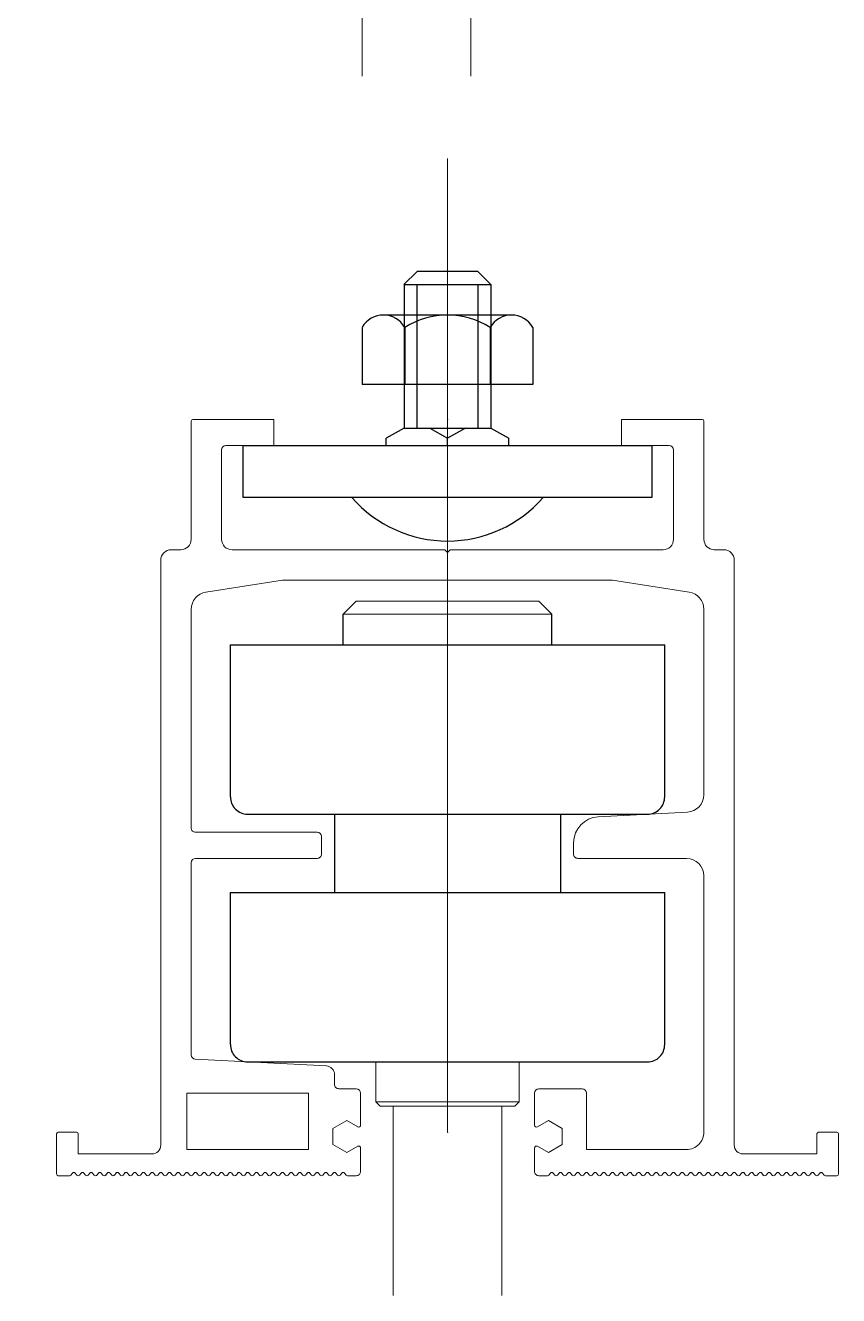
# Model space of a CAD drawing. Header units: inches. Extents: x 107967 to 757940, y -1505 to 368711.
# Drawn here: x 138654 to 139590, y 166491 to 167952 of the extents above; entities that cross this region are included whole.
import ezdxf

# ---------------------------------------------------------------- set-up
doc = ezdxf.new("R2010")
doc.units = ezdxf.units.IN
doc.header["$MEASUREMENT"] = 0

# ---------------------------------------------------------------- blocks, each defined once
blk = doc.blocks.new('P_RAIL_TYPE_SIDE_VIEW_66S')
at = {"color": 1, "linetype": 'ByBlock', "lineweight": 15}
blk.add_line((0, -82), (0, 30), dxfattribs=at)
at = {"color": 0, "linetype": 'ByBlock'}
for p, q in [((-5.01, 17.51), (-3.51, 19.01)), ((3.49, 19.01), (-3.51, 19.01)), ((3.49, 19.01), (4.99, 17.51)), ((-5.01, 17.51), (4.99, 17.51)), ((-5, 17.51), (-5, 16)), ((-5, 17.51), (-5, -1)), ((-3.5, -1), (-3.5, 17.51)), ((-3.5, 16), (-3.5, 17.51)), ((3.5, 17.51), (3.5, 16)), ((3.5, 17.51), (3.5, -1)), ((5, 17.51), (5, 16)), ((5, 17.51), (5, -1)), ((7.36, 14), (-7.38, 14)), ((-9.82, 12.58), (-9.82, 6)), ((-4.91, 12.58), (-4.91, 6)), ((4.91, 12.58), (4.91, 6)), ((9.82, 12.58), (9.82, 6)), ((9.82, 6), (-9.82, 6)), ((-5, -1), (-7.05, -2.18)), ((-5, -1), (5, -1)), ((-2.05, -1), (0, -2.18)), ((2.05, -1), (0, -2.18)), ((5, -1), (7.05, -2.18)), ((-7.05, -3), (-7.05, -2.18)), ((0, -3), (0, -2.18)), ((7.05, -3), (7.05, -2.18)), ((-12, -25.92), (-12, -22.42)), ((12, -25.92), (12, -22.42)), ((-13, -45.42), (-13, -54.42)), ((13, -45.42), (13, -54.42))]:
    blk.add_line(p, q, dxfattribs=at)
at = {"color": 0, "linetype": 'ByBlock', "lineweight": 15}
for p, q in [((-19, -18.5), (-27.81, -19.86)), ((-19, -18.5), (19, -18.5)), ((19, -18.5), (27.81, -19.86)), ((-29.5, -21.84), (-29.5, -47)), ((-10.5, -20.92), (-12, -22.42)), ((0, -20.92), (-10.5, -20.92)), ((10.5, -20.92), (0, -20.92)), ((10.5, -20.92), (12, -22.42)), ((29.5, -21.84), (29.5, -43.18)), ((0, -22.42), (-12, -22.42)), ((12, -22.42), (0, -22.42)), ((17.34, -45.72), (27.6, -45.18)), ((-15, -47.5), (-29, -47.5)), ((-14.5, -48), (-14.5, -50)), ((14.5, -48.71), (14.5, -50)), ((-29.5, -51), (-29.5, -73.1)), ((-15, -50.5), (-29, -50.5)), ((15, -50.5), (27.5, -50.5)), ((29.5, -52.5), (29.5, -82)), ((-29.03, -73.59), (-13.94, -74.38)), ((-8.25, -73.92), (-8.25, -78.52)), ((8.25, -73.92), (8.25, -78.52)), ((-13, -76.5), (-13, -75.38)), ((-10.5, -77), (-12.5, -77)), ((10.5, -77), (15.5, -77)), ((-30, -77.5), (-16, -77.5)), ((-30, -84), (-30, -77.5)), ((-16, -77.5), (-16, -84)), ((-10, -77.5), (-10, -81.18)), ((-7.75, -79.02), (-8.25, -78.52)), ((8.25, -78.52), (-8.25, -78.52)), ((7.75, -79.02), (8.25, -78.52)), ((10, -77.5), (10, -81.18)), ((16, -84), (16, -77.5)), ((-7.75, -79.02), (0, -79.02)), ((-6.25, -100.8), (-6.25, -79.02)), ((7.75, -79.02), (0, -79.02)), ((6.25, -100.8), (6.25, -79.02)), ((-11.6, -80.65), (-13.2, -81.58)), ((-13.2, -81.58), (-13.2, -83.43)), ((-10.34, -81.38), (-11.6, -80.65)), ((10.34, -81.38), (11.6, -80.65)), ((11.6, -80.65), (13.2, -81.58)), ((13.2, -81.58), (13.2, -83.43)), ((-16, -84), (-30, -84)), ((-13.2, -83.43), (-11.6, -84.35)), ((-11.6, -84.35), (-10.34, -83.62)), ((-10, -86.5), (-10, -83.82)), ((10, -83.82), (10, -86.5)), ((11.6, -84.35), (10.34, -83.62)), ((13.2, -83.43), (11.6, -84.35)), ((27.5, -84), (16, -84)), ((-43.34, -86.93), (-43.15, -86.7))]:
    blk.add_line(p, q, dxfattribs=at)
at = {"color": 0, "linetype": 'ByBlock', "lineweight": 30}
for p, q in [((-25, -25.92), (-25, -43.42)), ((-25, -25.92), (25, -25.92)), ((25, -43.42), (25, -25.92)), ((-23, -45.42), (23, -45.42)), ((-25, -54.42), (-25, -71.92)), ((-25, -54.42), (25, -54.42)), ((25, -71.92), (25, -54.42)), ((-23, -73.92), (23, -73.92))]:
    blk.add_line(p, q, dxfattribs=at)
at = {"color": 0, "linetype": 'ByBlock', "lineweight": 15}
for points in [[(-33, -83.5), (-33, -16.2, -0.414214), (-31.8, -15), (-30.7, -15, 0.414999), (-29.5, -13.8), (-29.5, -0.2, -0.414214), (-29.3, 0), (-20, 0), (-20, -3), (-25.5, -3, 0.414214), (-26, -3.5), (-26, -13.8, 0.414214), (-24.8, -15), (-0.3, -15), (0, -15.3), (0.3, -15), (24.8, -15, 0.414214), (26, -13.8), (26, -3.5, 0.414214), (25.5, -3), (20, -3), (20, 0), (29.3, 0, -0.414214), (29.5, -0.2), (29.5, -13.8, 0.414999), (30.7, -15), (31.8, -15, -0.414214), (33, -16.2), (33, -83.5)], [(-10.5, -87), (-11.5, -87, -0.226384), (-11.65, -86.93), (-11.84, -86.7, 0.477226), (-12.15, -86.7), (-12.34, -86.93, -0.477226), (-12.65, -86.93), (-12.84, -86.7, 0.477226), (-13.15, -86.7), (-13.34, -86.93, -0.477226), (-13.65, -86.93), (-13.84, -86.7, 0.477226), (-14.15, -86.7), (-14.34, -86.93, -0.477226), (-14.65, -86.93), (-14.84, -86.7, 0.477226), (-15.15, -86.7), (-15.34, -86.93, -0.477226), (-15.65, -86.93), (-15.84, -86.7, 0.477226), (-16.15, -86.7), (-16.34, -86.93, -0.477226), (-16.65, -86.93), (-16.84, -86.7, 0.477226), (-17.15, -86.7), (-17.34, -86.93, -0.477226), (-17.65, -86.93), (-17.84, -86.7, 0.477226), (-18.15, -86.7), (-18.34, -86.93, -0.477226), (-18.65, -86.93), (-18.84, -86.7, 0.477226), (-19.15, -86.7), (-19.34, -86.93, -0.477226), (-19.65, -86.93), (-19.84, -86.7, 0.477226), (-20.15, -86.7), (-20.34, -86.93, -0.477226), (-20.65, -86.93), (-20.84, -86.7, 0.477226), (-21.15, -86.7), (-21.34, -86.93, -0.477226), (-21.65, -86.93), (-21.84, -86.7, 0.477226), (-22.15, -86.7), (-22.34, -86.93, -0.477226), (-22.65, -86.93), (-22.84, -86.7, 0.477226), (-23.15, -86.7), (-23.34, -86.93, -0.477226), (-23.65, -86.93), (-23.84, -86.7, 0.477226), (-24.15, -86.7), (-24.34, -86.93, -0.477226), (-24.65, -86.93), (-24.84, -86.7, 0.477226), (-25.15, -86.7), (-25.34, -86.93, -0.477226), (-25.65, -86.93), (-25.84, -86.7, 0.477226), (-26.15, -86.7), (-26.34, -86.93, -0.477226), (-26.65, -86.93), (-26.84, -86.7, 0.477226), (-27.15, -86.7), (-27.34, -86.93, -0.477226), (-27.65, -86.93), (-27.84, -86.7, 0.477226), (-28.15, -86.7), (-28.34, -86.93, -0.477226), (-28.65, -86.93), (-28.84, -86.7, 0.477226), (-29.15, -86.7), (-29.34, -86.93, -0.477226), (-29.65, -86.93), (-29.84, -86.7, 0.477226), (-30.15, -86.7), (-30.34, -86.93, -0.477226), (-30.65, -86.93), (-30.84, -86.7, 0.477226), (-31.15, -86.7), (-31.34, -86.93, -0.477226), (-31.65, -86.93), (-31.84, -86.7, 0.477226), (-32.15, -86.7), (-32.34, -86.93, -0.477226), (-32.65, -86.93), (-32.84, -86.7, 0.477226), (-33.15, -86.7), (-33.34, -86.93, -0.477226), (-33.65, -86.93), (-33.84, -86.7, 0.477226), (-34.15, -86.7), (-34.34, -86.93, -0.477226), (-34.65, -86.93), (-34.84, -86.7, 0.477226), (-35.15, -86.7), (-35.34, -86.93, -0.477226), (-35.65, -86.93), (-35.84, -86.7, 0.477226), (-36.15, -86.7), (-36.34, -86.93, -0.477226), (-36.65, -86.93), (-36.84, -86.7, 0.477226), (-37.15, -86.7), (-37.34, -86.93, -0.477226), (-37.65, -86.93), (-37.84, -86.7, 0.477226), (-38.15, -86.7), (-38.34, -86.93, -0.477226), (-38.65, -86.93), (-38.84, -86.7, 0.477226), (-39.15, -86.7), (-39.34, -86.93, -0.477226), (-39.65, -86.93), (-39.84, -86.7, 0.477226), (-40.15, -86.7), (-40.34, -86.93, -0.477226), (-40.65, -86.93), (-40.84, -86.7, 0.477226), (-41.15, -86.7), (-41.34, -86.93, -0.477226), (-41.65, -86.93), (-41.84, -86.7, 0.477226), (-42.15, -86.7), (-42.34, -86.93, -0.477226), (-42.65, -86.93), (-42.84, -86.7, 0.477226), (-43.15, -86.7), (-43.34, -86.93, -0.226384), (-43.5, -87), (-44.8, -87, -0.414214), (-45, -86.8), (-45, -82.2, -0.414214), (-44.8, -82), (-42.7, -82, -0.414214), (-42.5, -82.2), (-42.5, -84.5), (-34, -84.5, 0.414214), (-33, -83.5)], [(10.5, -87), (11.5, -87, 0.226384), (11.65, -86.93), (11.84, -86.7, -0.477226), (12.15, -86.7), (12.34, -86.93, 0.477226), (12.65, -86.93), (12.84, -86.7, -0.477226), (13.15, -86.7), (13.34, -86.93, 0.477226), (13.65, -86.93), (13.84, -86.7, -0.477226), (14.15, -86.7), (14.34, -86.93, 0.477226), (14.65, -86.93), (14.84, -86.7, -0.477226), (15.15, -86.7), (15.34, -86.93, 0.477226), (15.65, -86.93), (15.84, -86.7, -0.477226), (16.15, -86.7), (16.34, -86.93, 0.477226), (16.65, -86.93), (16.84, -86.7, -0.477226), (17.15, -86.7), (17.34, -86.93, 0.477226), (17.65, -86.93), (17.84, -86.7, -0.477226), (18.15, -86.7), (18.34, -86.93, 0.477226), (18.65, -86.93), (18.84, -86.7, -0.477226), (19.15, -86.7), (19.34, -86.93, 0.477226), (19.65, -86.93), (19.84, -86.7, -0.477226), (20.15, -86.7), (20.34, -86.93, 0.477226), (20.65, -86.93), (20.84, -86.7, -0.477226), (21.15, -86.7), (21.34, -86.93, 0.477226), (21.65, -86.93), (21.84, -86.7, -0.477226), (22.15, -86.7), (22.34, -86.93, 0.477226), (22.65, -86.93), (22.84, -86.7, -0.477226), (23.15, -86.7), (23.34, -86.93, 0.477226), (23.65, -86.93), (23.84, -86.7, -0.477226), (24.15, -86.7), (24.34, -86.93, 0.477226), (24.65, -86.93), (24.84, -86.7, -0.477226), (25.15, -86.7), (25.34, -86.93, 0.477226), (25.65, -86.93), (25.84, -86.7, -0.477226), (26.15, -86.7), (26.34, -86.93, 0.477226), (26.65, -86.93), (26.84, -86.7, -0.477226), (27.15, -86.7), (27.34, -86.93, 0.477226), (27.65, -86.93), (27.84, -86.7, -0.477226), (28.15, -86.7), (28.34, -86.93, 0.477226), (28.65, -86.93), (28.84, -86.7, -0.477226), (29.15, -86.7), (29.34, -86.93, 0.477226), (29.65, -86.93), (29.84, -86.7, -0.477226), (30.15, -86.7), (30.34, -86.93, 0.477226), (30.65, -86.93), (30.84, -86.7, -0.477226), (31.15, -86.7), (31.34, -86.93, 0.477226), (31.65, -86.93), (31.84, -86.7, -0.477226), (32.15, -86.7), (32.34, -86.93, 0.477226), (32.65, -86.93), (32.84, -86.7, -0.477226), (33.15, -86.7), (33.34, -86.93, 0.477226), (33.65, -86.93), (33.84, -86.7, -0.477226), (34.15, -86.7), (34.34, -86.93, 0.477226), (34.65, -86.93), (34.84, -86.7, -0.477226), (35.15, -86.7), (35.34, -86.93, 0.477226), (35.65, -86.93), (35.84, -86.7, -0.477226), (36.15, -86.7), (36.34, -86.93, 0.477226), (36.65, -86.93), (36.84, -86.7, -0.477226), (37.15, -86.7), (37.34, -86.93, 0.477226), (37.65, -86.93), (37.84, -86.7, -0.477226), (38.15, -86.7), (38.34, -86.93, 0.477226), (38.65, -86.93), (38.84, -86.7, -0.477226), (39.15, -86.7), (39.34, -86.93, 0.477226), (39.65, -86.93), (39.84, -86.7, -0.477226), (40.15, -86.7), (40.34, -86.93, 0.477226), (40.65, -86.93), (40.84, -86.7, -0.477226), (41.15, -86.7), (41.34, -86.93, 0.477226), (41.65, -86.93), (41.84, -86.7, -0.477226), (42.15, -86.7), (42.34, -86.93, 0.477226), (42.65, -86.93), (42.84, -86.7, -0.477226), (43.15, -86.7), (43.34, -86.93, 0.226384), (43.5, -87), (44.8, -87, 0.414214), (45, -86.8), (45, -82.2, 0.414214), (44.8, -82), (42.7, -82, 0.414214), (42.5, -82.2), (42.5, -84.5), (34, -84.5, -0.414214), (33, -83.5)]]:
    blk.add_lwpolyline(points, format="xyb", dxfattribs=at)
at = {"color": 0, "linetype": 'ByBlock'}
blk.add_lwpolyline([(-23.5, -9), (-23.5, -3), (23.5, -3), (23.5, -9)], close=True, dxfattribs=at)
for centre, radius, start, end in [((-7.38, 11.17), 2.83, 29.8172, 149.8269), ((0, 4.79), 9.21, 57.7935, 122.2065), ((7.36, 11.17), 2.83, 29.9951, 150.0048), ((0, 0.6), 14.6, 221.1121, 318.8879)]:
    blk.add_arc(centre, radius, start, end, dxfattribs=at)
at = {"color": 0, "linetype": 'ByBlock', "lineweight": 15}
for centre, radius, start, end in [((-27.5, -21.84), 2, 98.8, 180), ((27.5, -21.84), 2, 0, 81.2), ((27.5, -43.18), 2, 273, 0), ((17.5, -48.71), 3, 93, 180), ((-29, -47), 0.5, 180, 270), ((-15, -48), 0.5, 0, 90), ((-29, -51), 0.5, 90, 180), ((-15, -50), 0.5, 270, 0), ((15, -50), 0.5, 180, 270), ((27.5, -52.5), 2, 360, 90), ((-29, -73.1), 0.5, 180, 267), ((-14, -75.38), 1, 0, 87), ((-12.5, -76.5), 0.5, 180, 270), ((-10.5, -77.5), 0.5, 360, 90), ((10.5, -77.5), 0.5, 90, 180), ((15.5, -77.5), 0.5, 0, 90), ((-10.23, -81.18), 0.229, 240, 360), ((10.23, -81.18), 0.229, 180, 300), ((27.5, -82), 2, 270, 360), ((-10.23, -83.82), 0.229, 0, 120), ((10.23, -83.82), 0.229, 60, 180), ((-43, -86.82), 0.2, 38.9767, 141.0233), ((-10.5, -86.5), 0.5, 270, 0), ((10.5, -86.5), 0.5, 180, 270)]:
    blk.add_arc(centre, radius, start, end, dxfattribs=at)
at = {"color": 0, "linetype": 'ByBlock', "lineweight": 30}
for centre, start, end in [((-23, -43.42), 180, 270), ((23, -43.42), 270, 0), ((-23, -71.92), 180, 270), ((23, -71.92), 270, 0)]:
    blk.add_arc(centre, 2, start, end, dxfattribs=at)
at = {"color": 1, "linetype": 'ByBlock', "lineweight": 15}
for p in [(0, 0), (0, -82)]:
    blk.add_point(p, dxfattribs=at)
blk = doc.blocks.new('P_RAIL_TYPE_SIDE_VIEW_66S_TREO_OC')
at = {"color": 1, "linetype": 'ByBlock', "lineweight": 15}
blk.add_line((0, -82), (0, 30), dxfattribs=at)
at = {"color": 0, "linetype": 'ByBlock'}
for p, q in [((-5.01, 15.51), (-3.51, 17.01)), ((3.49, 17.01), (-3.51, 17.01)), ((3.49, 17.01), (4.99, 15.51)), ((-5.01, 15.51), (4.99, 15.51)), ((-5, 15.51), (-5, 14)), ((-5, 15.51), (-5, -1)), ((-3.5, -1), (-3.5, 15.51)), ((-3.5, 14), (-3.5, 15.51)), ((3.5, 15.51), (3.5, 14)), ((3.5, 15.51), (3.5, -1)), ((5, 15.51), (5, 14)), ((5, 15.51), (5, -1)), ((7.36, 12), (-7.38, 12)), ((-9.82, 10.58), (-9.82, 4)), ((-4.91, 10.58), (-4.91, 4)), ((4.91, 10.58), (4.91, 4)), ((9.82, 10.58), (9.82, 4)), ((9.82, 4), (-9.82, 4)), ((-5, -1), (-7.05, -2.18)), ((-5, -1), (5, -1)), ((-2.05, -1), (0, -2.18)), ((2.05, -1), (0, -2.18)), ((5, -1), (7.05, -2.18)), ((-7.05, -3), (-7.05, -2.18)), ((0, -3), (0, -2.18)), ((7.05, -3), (7.05, -2.18)), ((-23.5, -9), (-23.5, -3)), ((-23.5, -3), (23.5, -3)), ((23.5, -3), (23.5, -9)), ((23.5, -9), (-23.5, -9)), ((-12, -25.92), (-12, -22.42)), ((12, -25.92), (12, -22.42)), ((-13, -45.42), (-13, -54.42)), ((13, -45.42), (13, -54.42))]:
    blk.add_line(p, q, dxfattribs=at)
at = {"color": 0, "linetype": 'ByBlock', "lineweight": 15}
for p, q in [((-29.3, 0), (-20, 0)), ((-20, 0), (-20, -3)), ((20, -3), (20, 0)), ((20, 0), (29.3, 0)), ((-29.5, -13.8), (-29.5, -0.2)), ((29.5, -0.2), (29.5, -13.8)), ((-26, -3.5), (-26, -13.8)), ((-20, -3), (-25.5, -3)), ((25.5, -3), (20, -3)), ((26, -13.8), (26, -3.5)), ((-31.8, -15), (-30.7, -15)), ((-24.8, -15), (-0.3, -15)), ((-0.3, -15), (0, -15.3)), ((0, -15.3), (0.3, -15)), ((0.3, -15), (24.8, -15)), ((30.7, -15), (31.8, -15)), ((-33, -83.5), (-33, -16.2)), ((33, -16.2), (33, -83.5)), ((-19, -18.5), (-27.81, -19.86)), ((-19, -18.5), (19, -18.5)), ((19, -18.5), (27.81, -19.86)), ((-29.5, -21.84), (-29.5, -47)), ((-10.5, -20.92), (-12, -22.42)), ((0, -20.92), (-10.5, -20.92)), ((10.5, -20.92), (0, -20.92)), ((10.5, -20.92), (12, -22.42)), ((29.5, -21.84), (29.5, -43.18)), ((0, -22.42), (-12, -22.42)), ((12, -22.42), (0, -22.42)), ((17.34, -45.72), (27.6, -45.18)), ((-15, -47.5), (-29, -47.5)), ((-14.5, -48), (-14.5, -50)), ((14.5, -48.71), (14.5, -50)), ((-29.5, -51), (-29.5, -73.1)), ((-15, -50.5), (-29, -50.5)), ((15, -50.5), (27.5, -50.5)), ((29.5, -52.5), (29.5, -82)), ((-29.03, -73.59), (-13.94, -74.38)), ((-8.25, -73.92), (-8.25, -78.52)), ((8.25, -73.92), (8.25, -78.52)), ((-13, -76.5), (-13, -75.38)), ((-10.5, -77), (-12.5, -77)), ((10.5, -77), (15.5, -77)), ((-30, -77.5), (-16, -77.5)), ((-30, -84), (-30, -77.5)), ((-16, -77.5), (-16, -84)), ((-10, -77.5), (-10, -81.18)), ((-7.75, -79.02), (-8.25, -78.52)), ((8.25, -78.52), (-8.25, -78.52)), ((7.75, -79.02), (8.25, -78.52)), ((10, -77.5), (10, -81.18)), ((16, -84), (16, -77.5)), ((-7.75, -79.02), (0, -79.02)), ((-6.25, -100.8), (-6.25, -79.02)), ((7.75, -79.02), (0, -79.02)), ((6.25, -100.8), (6.25, -79.02)), ((-11.6, -80.65), (-13.2, -81.58)), ((-13.2, -81.58), (-13.2, -83.43)), ((-10.34, -81.38), (-11.6, -80.65)), ((10.34, -81.38), (11.6, -80.65)), ((11.6, -80.65), (13.2, -81.58)), ((13.2, -81.58), (13.2, -83.43)), ((-45, -86.8), (-45, -82.2)), ((-44.8, -82), (-42.7, -82)), ((-42.5, -82.2), (-42.5, -84.5)), ((42.5, -82.2), (42.5, -84.5)), ((44.8, -82), (42.7, -82)), ((45, -86.8), (45, -82.2)), ((-42.5, -84.5), (-34, -84.5)), ((-16, -84), (-30, -84)), ((-13.2, -83.43), (-11.6, -84.35)), ((-11.6, -84.35), (-10.34, -83.62)), ((-10, -86.5), (-10, -83.82)), ((10, -83.82), (10, -86.5)), ((11.6, -84.35), (10.34, -83.62)), ((13.2, -83.43), (11.6, -84.35)), ((27.5, -84), (16, -84)), ((42.5, -84.5), (34, -84.5)), ((-43.5, -87), (-44.8, -87)), ((-43.15, -86.7), (-43.34, -86.93)), ((-43.34, -86.93), (-43.15, -86.7)), ((-42.65, -86.93), (-42.84, -86.7)), ((-42.15, -86.7), (-42.34, -86.93)), ((-41.65, -86.93), (-41.84, -86.7)), ((-41.15, -86.7), (-41.34, -86.93)), ((-40.65, -86.93), (-40.84, -86.7)), ((-40.15, -86.7), (-40.34, -86.93)), ((-39.65, -86.93), (-39.84, -86.7)), ((-39.15, -86.7), (-39.34, -86.93)), ((-38.65, -86.93), (-38.84, -86.7)), ((-38.15, -86.7), (-38.34, -86.93)), ((-37.65, -86.93), (-37.84, -86.7)), ((-37.15, -86.7), (-37.34, -86.93)), ((-36.65, -86.93), (-36.84, -86.7)), ((-36.15, -86.7), (-36.34, -86.93)), ((-35.65, -86.93), (-35.84, -86.7)), ((-35.15, -86.7), (-35.34, -86.93)), ((-34.65, -86.93), (-34.84, -86.7)), ((-34.15, -86.7), (-34.34, -86.93)), ((-33.65, -86.93), (-33.84, -86.7)), ((-33.15, -86.7), (-33.34, -86.93)), ((-32.65, -86.93), (-32.84, -86.7)), ((-32.15, -86.7), (-32.34, -86.93)), ((-31.65, -86.93), (-31.84, -86.7)), ((-31.15, -86.7), (-31.34, -86.93)), ((-30.65, -86.93), (-30.84, -86.7)), ((-30.15, -86.7), (-30.34, -86.93)), ((-29.65, -86.93), (-29.84, -86.7)), ((-29.15, -86.7), (-29.34, -86.93)), ((-28.65, -86.93), (-28.84, -86.7)), ((-28.15, -86.7), (-28.34, -86.93)), ((-27.65, -86.93), (-27.84, -86.7)), ((-27.15, -86.7), (-27.34, -86.93)), ((-26.65, -86.93), (-26.84, -86.7)), ((-26.15, -86.7), (-26.34, -86.93)), ((-25.65, -86.93), (-25.84, -86.7)), ((-25.15, -86.7), (-25.34, -86.93)), ((-24.65, -86.93), (-24.84, -86.7)), ((-24.15, -86.7), (-24.34, -86.93)), ((-23.65, -86.93), (-23.84, -86.7)), ((-23.15, -86.7), (-23.34, -86.93)), ((-22.65, -86.93), (-22.84, -86.7)), ((-22.15, -86.7), (-22.34, -86.93)), ((-21.65, -86.93), (-21.84, -86.7)), ((-21.15, -86.7), (-21.34, -86.93)), ((-20.65, -86.93), (-20.84, -86.7)), ((-20.15, -86.7), (-20.34, -86.93)), ((-19.65, -86.93), (-19.84, -86.7)), ((-19.15, -86.7), (-19.34, -86.93)), ((-18.65, -86.93), (-18.84, -86.7)), ((-18.15, -86.7), (-18.34, -86.93)), ((-17.65, -86.93), (-17.84, -86.7)), ((-17.15, -86.7), (-17.34, -86.93)), ((-16.65, -86.93), (-16.84, -86.7)), ((-16.15, -86.7), (-16.34, -86.93)), ((-15.65, -86.93), (-15.84, -86.7)), ((-15.15, -86.7), (-15.34, -86.93)), ((-14.65, -86.93), (-14.84, -86.7)), ((-14.15, -86.7), (-14.34, -86.93)), ((-13.65, -86.93), (-13.84, -86.7)), ((-13.15, -86.7), (-13.34, -86.93)), ((-12.65, -86.93), (-12.84, -86.7)), ((-12.15, -86.7), (-12.34, -86.93)), ((-11.65, -86.93), (-11.84, -86.7)), ((-10.5, -87), (-11.5, -87)), ((10.5, -87), (11.5, -87)), ((11.65, -86.93), (11.84, -86.7)), ((12.15, -86.7), (12.34, -86.93)), ((12.65, -86.93), (12.84, -86.7)), ((13.15, -86.7), (13.34, -86.93)), ((13.65, -86.93), (13.84, -86.7)), ((14.15, -86.7), (14.34, -86.93)), ((14.65, -86.93), (14.84, -86.7)), ((15.15, -86.7), (15.34, -86.93)), ((15.65, -86.93), (15.84, -86.7)), ((16.15, -86.7), (16.34, -86.93)), ((16.65, -86.93), (16.84, -86.7)), ((17.15, -86.7), (17.34, -86.93)), ((17.65, -86.93), (17.84, -86.7)), ((18.15, -86.7), (18.34, -86.93)), ((18.65, -86.93), (18.84, -86.7)), ((19.15, -86.7), (19.34, -86.93)), ((19.65, -86.93), (19.84, -86.7)), ((20.15, -86.7), (20.34, -86.93)), ((20.65, -86.93), (20.84, -86.7)), ((21.15, -86.7), (21.34, -86.93)), ((21.65, -86.93), (21.84, -86.7)), ((22.15, -86.7), (22.34, -86.93)), ((22.65, -86.93), (22.84, -86.7)), ((23.15, -86.7), (23.34, -86.93)), ((23.65, -86.93), (23.84, -86.7)), ((24.15, -86.7), (24.34, -86.93)), ((24.65, -86.93), (24.84, -86.7)), ((25.15, -86.7), (25.34, -86.93)), ((25.65, -86.93), (25.84, -86.7)), ((26.15, -86.7), (26.34, -86.93)), ((26.65, -86.93), (26.84, -86.7)), ((27.15, -86.7), (27.34, -86.93)), ((27.65, -86.93), (27.84, -86.7)), ((28.15, -86.7), (28.34, -86.93)), ((28.65, -86.93), (28.84, -86.7)), ((29.15, -86.7), (29.34, -86.93)), ((29.65, -86.93), (29.84, -86.7)), ((30.15, -86.7), (30.34, -86.93)), ((30.65, -86.93), (30.84, -86.7)), ((31.15, -86.7), (31.34, -86.93)), ((31.65, -86.93), (31.84, -86.7)), ((32.15, -86.7), (32.34, -86.93)), ((32.65, -86.93), (32.84, -86.7)), ((33.15, -86.7), (33.34, -86.93)), ((33.65, -86.93), (33.84, -86.7)), ((34.15, -86.7), (34.34, -86.93)), ((34.65, -86.93), (34.84, -86.7)), ((35.15, -86.7), (35.34, -86.93)), ((35.65, -86.93), (35.84, -86.7)), ((36.15, -86.7), (36.34, -86.93)), ((36.65, -86.93), (36.84, -86.7)), ((37.15, -86.7), (37.34, -86.93)), ((37.65, -86.93), (37.84, -86.7)), ((38.15, -86.7), (38.34, -86.93)), ((38.65, -86.93), (38.84, -86.7)), ((39.15, -86.7), (39.34, -86.93)), ((39.65, -86.93), (39.84, -86.7)), ((40.15, -86.7), (40.34, -86.93)), ((40.65, -86.93), (40.84, -86.7)), ((41.15, -86.7), (41.34, -86.93)), ((41.65, -86.93), (41.84, -86.7)), ((42.15, -86.7), (42.34, -86.93)), ((42.65, -86.93), (42.84, -86.7)), ((43.15, -86.7), (43.34, -86.93)), ((43.5, -87), (44.8, -87))]:
    blk.add_line(p, q, dxfattribs=at)
at = {"color": 0, "linetype": 'ByBlock', "lineweight": 30}
for p, q in [((-25, -25.92), (-25, -43.42)), ((-25, -25.92), (25, -25.92)), ((25, -43.42), (25, -25.92)), ((-23, -45.42), (23, -45.42)), ((-25, -54.42), (-25, -71.92)), ((-25, -54.42), (25, -54.42)), ((25, -71.92), (25, -54.42)), ((-23, -73.92), (23, -73.92))]:
    blk.add_line(p, q, dxfattribs=at)
at = {"color": 0, "linetype": 'ByBlock'}
for centre, major_axis, start_param, end_param in [((-7.38, 9.17), (-2, 2), 4.447399, 6.541964), ((0, 2.79), (-6.51, 6.51), -1.347507, -0.223288), ((7.36, 9.17), (-2, 2), 4.450505, 6.545069), ((0, 0.6), (10.32, 10.32), 3.073736, 4.780246)]:
    blk.add_ellipse(centre, major_axis=major_axis, ratio=1, start_param=start_param, end_param=end_param, dxfattribs=at)
at = {"color": 0, "linetype": 'ByBlock', "lineweight": 15}
for centre, major_axis, start_param, end_param in [((-29.3, -0.2), (0.141, 0.141), 0.785398, 2.356194), ((29.3, -0.2), (-0.141, 0.141), 3.926991, 5.497787), ((-25.5, -3.5), (-0.354, 0.354), -0.785398, 0.785398), ((25.5, -3.5), (0.354, 0.354), 5.497787, 7.068583), ((-30.7, -13.8), (-0.846, 0.846), 2.356752, 3.930228), ((-24.8, -13.8), (0.849, 0.849), 2.356194, 3.926991), ((24.8, -13.8), (-0.849, 0.849), 2.356194, 3.926991), ((30.7, -13.8), (-0.846, 0.846), 0.782161, 2.355637), ((-31.8, -16.2), (-0.849, 0.849), -0.785398, 0.785398), ((31.8, -16.2), (0.849, 0.849), 5.497787, 7.068583), ((-27.5, -21.84), (-1.41, 1.41), -0.631809, 0.785398), ((27.5, -21.84), (1.41, 1.41), 5.497787, 6.914994), ((27.5, -43.18), (-1.41, 1.41), 2.408554, 3.926991), ((17.5, -48.71), (-2.12, 2.12), -0.733038, 0.785398), ((-29, -47), (0.354, 0.354), 2.356194, 3.926991), ((-15, -48), (0.354, 0.354), 5.497787, 7.068583), ((-29, -51), (-0.354, 0.354), -0.785398, 0.785398), ((-15, -50), (-0.354, 0.354), 2.356194, 3.926991), ((15, -50), (0.354, 0.354), 2.356194, 3.926991), ((27.5, -52.5), (1.41, 1.41), 5.497787, 7.068583), ((-29, -73.1), (-0.354, 0.354), 0.785398, 2.303835), ((-14, -75.38), (0.707, 0.707), 5.497787, 7.016224), ((-12.5, -76.5), (0.354, 0.354), 2.356194, 3.926991), ((-10.5, -77.5), (0.354, 0.354), 5.497787, 7.068583), ((10.5, -77.5), (-0.354, 0.354), -0.785398, 0.785398), ((15.5, -77.5), (0.354, 0.354), 5.497787, 7.068583), ((-10.23, -81.18), (-0.162, 0.162), 1.832596, 3.926991), ((10.23, -81.18), (0.162, 0.162), 2.356194, 4.45059), ((-44.8, -82.2), (0.141, 0.141), 0.785398, 2.356194), ((-42.7, -82.2), (-0.141, 0.141), 3.926991, 5.497787), ((27.5, -82), (-1.41, 1.41), 2.356194, 3.926991), ((42.7, -82.2), (0.141, 0.141), 0.785398, 2.356194), ((44.8, -82.2), (-0.141, 0.141), 3.926991, 5.497787), ((-34, -83.5), (-0.707, 0.707), 2.356194, 3.926991), ((-10.23, -83.82), (0.162, 0.162), 5.497787, 7.592182), ((10.23, -83.82), (-0.162, 0.162), -1.308997, 0.785398), ((34, -83.5), (0.707, 0.707), 2.356194, 3.926991), ((-44.8, -86.8), (-0.141, 0.141), 0.785398, 2.356194), ((-43.5, -86.8), (0.141, 0.141), 3.926991, 4.817516), ((-43, -86.82), (0.141, 0.141), 6.178058, 7.959109), ((-43, -86.82), (0.141, 0.141), 6.178058, 7.959109), ((-42.5, -86.8), (0.141, 0.141), 3.036466, 4.817516), ((-42, -86.82), (0.141, 0.141), 6.178058, 7.959109), ((-41.5, -86.8), (0.141, 0.141), 3.036466, 4.817516), ((-41, -86.82), (0.141, 0.141), 6.178058, 7.959109), ((-40.5, -86.8), (0.141, 0.141), 3.036466, 4.817516), ((-40, -86.82), (0.141, 0.141), 6.178058, 7.959109), ((-39.5, -86.8), (0.141, 0.141), 3.036466, 4.817516), ((-39, -86.82), (0.141, 0.141), 6.178058, 7.959109), ((-38.5, -86.8), (0.141, 0.141), 3.036466, 4.817516), ((-38, -86.82), (0.141, 0.141), 6.178058, 7.959109), ((-37.5, -86.8), (0.141, 0.141), 3.036466, 4.817516), ((-37, -86.82), (0.141, 0.141), 6.178058, 7.959109), ((-36.5, -86.8), (0.141, 0.141), 3.036466, 4.817516), ((-36, -86.82), (0.141, 0.141), 6.178058, 7.959109), ((-35.5, -86.8), (0.141, 0.141), 3.036466, 4.817516), ((-35, -86.82), (0.141, 0.141), 6.178058, 7.959109), ((-34.5, -86.8), (0.141, 0.141), 3.036466, 4.817516), ((-34, -86.82), (0.141, 0.141), 6.178058, 7.959109), ((-33.5, -86.8), (0.141, 0.141), 3.036466, 4.817516), ((-33, -86.82), (0.141, 0.141), 6.178058, 7.959109), ((-32.5, -86.8), (0.141, 0.141), 3.036466, 4.817516), ((-32, -86.82), (0.141, 0.141), 6.178058, 7.959109), ((-31.5, -86.8), (0.141, 0.141), 3.036466, 4.817516), ((-31, -86.82), (0.141, 0.141), 6.178058, 7.959109), ((-30.5, -86.8), (0.141, 0.141), 3.036466, 4.817516), ((-30, -86.82), (0.141, 0.141), 6.178058, 7.959109), ((-29.5, -86.8), (0.141, 0.141), 3.036466, 4.817516), ((-29, -86.82), (-0.141, 0.141), 4.607262, 6.388312), ((-28.5, -86.8), (0.141, 0.141), 3.036466, 4.817516), ((-28, -86.82), (-0.141, 0.141), 4.607262, 6.388312), ((-27.5, -86.8), (0.141, 0.141), 3.036466, 4.817516), ((-27, -86.82), (-0.141, 0.141), 4.607262, 6.388312), ((-26.5, -86.8), (0.141, 0.141), 3.036466, 4.817516), ((-26, -86.82), (-0.141, 0.141), 4.607262, 6.388312), ((-25.5, -86.8), (0.141, 0.141), 3.036466, 4.817516), ((-25, -86.82), (-0.141, 0.141), 4.607262, 6.388312), ((-24.5, -86.8), (0.141, 0.141), 3.036466, 4.817516), ((-24, -86.82), (-0.141, 0.141), 4.607262, 6.388312), ((-23.5, -86.8), (0.141, 0.141), 3.036466, 4.817516), ((-23, -86.82), (-0.141, 0.141), 4.607262, 6.388312), ((-22.5, -86.8), (0.141, 0.141), 3.036466, 4.817516), ((-22, -86.82), (-0.141, 0.141), 4.607262, 6.388312), ((-21.5, -86.8), (0.141, 0.141), 3.036466, 4.817516), ((-21, -86.82), (-0.141, 0.141), 4.607262, 6.388312), ((-20.5, -86.8), (0.141, 0.141), 3.036466, 4.817516), ((-20, -86.82), (-0.141, 0.141), 4.607262, 6.388312), ((-19.5, -86.8), (0.141, 0.141), 3.036466, 4.817516), ((-19, -86.82), (-0.141, 0.141), 4.607262, 6.388312), ((-18.5, -86.8), (0.141, 0.141), 3.036466, 4.817516), ((-18, -86.82), (-0.141, 0.141), 4.607262, 6.388312), ((-17.5, -86.8), (0.141, 0.141), 3.036466, 4.817516), ((-17, -86.82), (-0.141, 0.141), 4.607262, 6.388312), ((-16.5, -86.8), (0.141, 0.141), 3.036466, 4.817516), ((-16, -86.82), (-0.141, 0.141), 4.607262, 6.388312), ((-15.5, -86.8), (0.141, 0.141), 3.036466, 4.817516), ((-15, -86.82), (-0.141, 0.141), 4.607262, 6.388312), ((-14.5, -86.8), (0.141, 0.141), 3.036466, 4.817516), ((-14, -86.82), (-0.141, 0.141), 4.607262, 6.388312), ((-13.5, -86.8), (0.141, 0.141), 3.036466, 4.817516), ((-13, -86.82), (-0.141, 0.141), 4.607262, 6.388312), ((-12.5, -86.8), (0.141, 0.141), 3.036466, 4.817516), ((-12, -86.82), (-0.141, 0.141), 4.607262, 6.388312), ((-11.5, -86.8), (-0.141, 0.141), 1.465669, 2.356194), ((-10.5, -86.5), (-0.354, 0.354), 2.356194, 3.926991), ((10.5, -86.5), (0.354, 0.354), 2.356194, 3.926991), ((11.5, -86.8), (-0.141, 0.141), 2.356194, 3.24672), ((12, -86.82), (0.141, 0.141), 6.178058, 7.959109), ((12.5, -86.8), (0.141, 0.141), 3.036466, 4.817516), ((13, -86.82), (0.141, 0.141), 6.178058, 7.959109), ((13.5, -86.8), (0.141, 0.141), 3.036466, 4.817516), ((14, -86.82), (0.141, 0.141), 6.178058, 7.959109), ((14.5, -86.8), (0.141, 0.141), 3.036466, 4.817516), ((15, -86.82), (0.141, 0.141), 6.178058, 7.959109), ((15.5, -86.8), (0.141, 0.141), 3.036466, 4.817516), ((16, -86.82), (0.141, 0.141), 6.178058, 7.959109), ((16.5, -86.8), (0.141, 0.141), 3.036466, 4.817516), ((17, -86.82), (0.141, 0.141), 6.178058, 7.959109), ((17.5, -86.8), (0.141, 0.141), 3.036466, 4.817516), ((18, -86.82), (0.141, 0.141), 6.178058, 7.959109), ((18.5, -86.8), (0.141, 0.141), 3.036466, 4.817516), ((19, -86.82), (0.141, 0.141), 6.178058, 7.959109), ((19.5, -86.8), (0.141, 0.141), 3.036466, 4.817516), ((20, -86.82), (0.141, 0.141), 6.178058, 7.959109), ((20.5, -86.8), (0.141, 0.141), 3.036466, 4.817516), ((21, -86.82), (0.141, 0.141), 6.178058, 7.959109), ((21.5, -86.8), (0.141, 0.141), 3.036466, 4.817516), ((22, -86.82), (0.141, 0.141), 6.178058, 7.959109), ((22.5, -86.8), (0.141, 0.141), 3.036466, 4.817516), ((23, -86.82), (0.141, 0.141), 6.178058, 7.959109), ((23.5, -86.8), (0.141, 0.141), 3.036466, 4.817516), ((24, -86.82), (0.141, 0.141), 6.178058, 7.959109), ((24.5, -86.8), (0.141, 0.141), 3.036466, 4.817516), ((25, -86.82), (0.141, 0.141), 6.178058, 7.959109), ((25.5, -86.8), (0.141, 0.141), 3.036466, 4.817516), ((26, -86.82), (0.141, 0.141), 6.178058, 7.959109), ((26.5, -86.8), (0.141, 0.141), 3.036466, 4.817516), ((27, -86.82), (0.141, 0.141), 6.178058, 7.959109), ((27.5, -86.8), (0.141, 0.141), 3.036466, 4.817516), ((28, -86.82), (0.141, 0.141), 6.178058, 7.959109), ((28.5, -86.8), (0.141, 0.141), 3.036466, 4.817516), ((29, -86.82), (0.141, 0.141), 6.178058, 7.959109), ((29.5, -86.8), (0.141, 0.141), 3.036466, 4.817516), ((30, -86.82), (-0.141, 0.141), 4.607262, 6.388312), ((30.5, -86.8), (0.141, 0.141), 3.036466, 4.817516), ((31, -86.82), (-0.141, 0.141), 4.607262, 6.388312), ((31.5, -86.8), (0.141, 0.141), 3.036466, 4.817516), ((32, -86.82), (-0.141, 0.141), 4.607262, 6.388312), ((32.5, -86.8), (0.141, 0.141), 3.036466, 4.817516), ((33, -86.82), (-0.141, 0.141), 4.607262, 6.388312), ((33.5, -86.8), (0.141, 0.141), 3.036466, 4.817516), ((34, -86.82), (-0.141, 0.141), 4.607262, 6.388312), ((34.5, -86.8), (0.141, 0.141), 3.036466, 4.817516), ((35, -86.82), (-0.141, 0.141), 4.607262, 6.388312), ((35.5, -86.8), (0.141, 0.141), 3.036466, 4.817516), ((36, -86.82), (-0.141, 0.141), 4.607262, 6.388312), ((36.5, -86.8), (0.141, 0.141), 3.036466, 4.817516), ((37, -86.82), (-0.141, 0.141), 4.607262, 6.388312), ((37.5, -86.8), (0.141, 0.141), 3.036466, 4.817516), ((38, -86.82), (-0.141, 0.141), 4.607262, 6.388312), ((38.5, -86.8), (0.141, 0.141), 3.036466, 4.817516), ((39, -86.82), (-0.141, 0.141), 4.607262, 6.388312), ((39.5, -86.8), (0.141, 0.141), 3.036466, 4.817516), ((40, -86.82), (-0.141, 0.141), 4.607262, 6.388312), ((40.5, -86.8), (0.141, 0.141), 3.036466, 4.817516), ((41, -86.82), (-0.141, 0.141), 4.607262, 6.388312), ((41.5, -86.8), (0.141, 0.141), 3.036466, 4.817516), ((42, -86.82), (-0.141, 0.141), 4.607262, 6.388312), ((42.5, -86.8), (0.141, 0.141), 3.036466, 4.817516), ((43, -86.82), (-0.141, 0.141), 4.607262, 6.388312), ((43.5, -86.8), (-0.141, 0.141), 1.465669, 2.356194), ((44.8, -86.8), (0.141, 0.141), 3.926991, 5.497787)]:
    blk.add_ellipse(centre, major_axis=major_axis, ratio=1, start_param=start_param, end_param=end_param, dxfattribs=at)
at = {"color": 0, "linetype": 'ByBlock', "lineweight": 30}
for centre, major_axis in [((-23, -43.42), (1.41, 1.41)), ((23, -43.42), (-1.41, 1.41)), ((-23, -71.92), (1.41, 1.41)), ((23, -71.92), (-1.41, 1.41))]:
    blk.add_ellipse(centre, major_axis=major_axis, ratio=1, start_param=2.356194, end_param=3.926991, dxfattribs=at)
at = {"color": 1, "linetype": 'ByBlock', "lineweight": 15}
for p in [(0, 0), (0, -82)]:
    blk.add_point(p, dxfattribs=at)

msp = doc.modelspace()

# ---------------------------------------------------------------- block references
at = {"xscale": 10, "yscale": 10, "zscale": 0.3937007874015748}
msp.add_blockref('P_RAIL_TYPE_SIDE_VIEW_66S', (139103.9, 168901.5), dxfattribs=at)
at = {"xscale": 10, "yscale": 10}
msp.add_blockref('P_RAIL_TYPE_SIDE_VIEW_66S_TREO_OC', (139139.7, 167498.9), dxfattribs=at)

doc.saveas('drawing.dxf')
